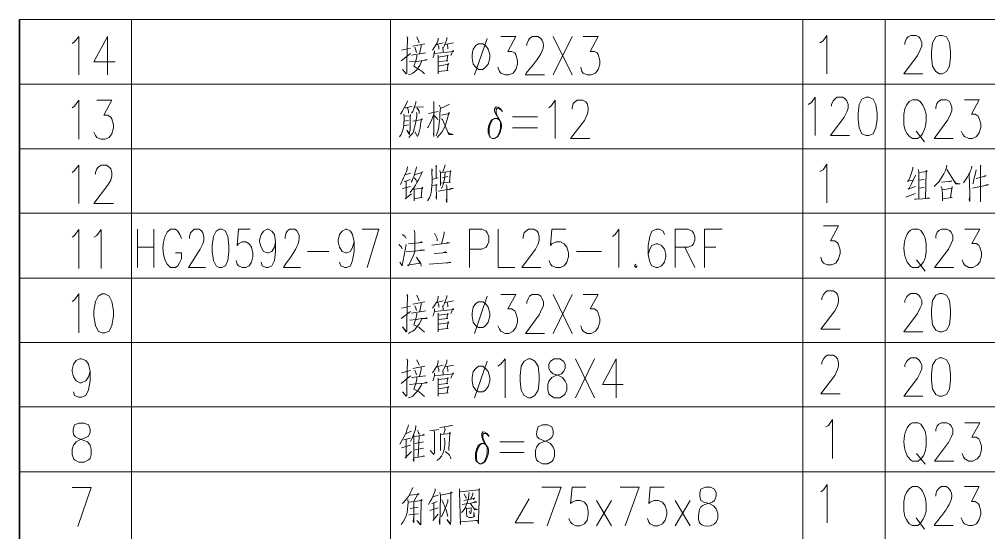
# Model space of a CAD drawing. Header units: millimetres. Extents: x 0 to 1181, y 0 to 1658.
# Drawn here: x 650.9 to 979.1, y 344.6 to 518.2 of the extents above; entities that cross this region are included whole.
import ezdxf

# ---------------------------------------------------------------- set-up
doc = ezdxf.new("R2010")
doc.units = ezdxf.units.MM
doc.layers.add('1', color=7, linetype='Continuous')

msp = doc.modelspace()

# ---------------------------------------------------------------- linework, layer by layer
at = {"layer": '1', "color": 0, "lineweight": 35}
msp.add_lwpolyline([(650.88, 518.18), (650.88, 28.22)], dxfattribs=at)
at = {"layer": '1', "color": 0, "lineweight": 9}
for points in [[(650.88, 518.18), (1153.44, 518.18)], [(688.86, 518.18), (688.86, 181.58)], [(776.52, 518.18), (776.52, 178.88)], [(916.2, 518.18), (916.2, 178.88)], [(944.1, 518.18), (944.1, 178.88)], [(668.7, 510.08), (669.6, 510.62), (671.04, 512.42), (671.04, 499.46)], [(680.76, 512.42), (676.08, 503.78), (683.28, 503.78)], [(680.76, 512.42), (680.76, 499.46)], [(782.1, 512.42), (782.46, 511.7), (782.28, 512.06), (782.1, 503.78), (782.1, 500), (781.92, 499.82), (780.66, 501.26), (781.92, 499.82)], [(785.52, 512.24), (786.06, 510.98), (786.24, 510.26)], [(795.6, 512.06), (795.6, 511.52), (795.24, 510.26), (794.7, 509.18), (794.34, 508.46)], [(813.96, 512.42), (819, 512.42), (816.3, 507.38), (817.56, 507.38), (818.64, 506.84), (819, 506.3), (819.54, 504.32), (819.54, 503.06), (819, 501.26), (818.1, 500), (816.66, 499.46), (815.4, 499.46), (813.96, 500), (813.42, 500.54), (812.88, 501.98)], [(831.6, 499.46), (838.08, 512.42)], [(831.6, 512.42), (838.08, 499.46)], [(841.86, 512.42), (846.9, 512.42), (844.2, 507.38), (845.64, 507.38), (846.54, 506.84), (846.9, 506.3), (847.44, 504.32), (847.44, 503.06), (846.9, 501.26), (846, 500), (844.56, 499.46), (843.12, 499.46), (841.86, 500), (841.32, 500.54), (840.96, 501.98)], [(921.96, 510.26), (923.04, 510.98), (924.3, 512.78), (924.3, 499.82)], [(950.76, 509.72), (950.76, 510.26), (951.3, 511.7), (951.84, 512.24), (952.74, 512.78), (954.54, 512.78), (955.44, 512.24), (955.98, 511.7), (956.52, 510.26), (956.52, 509.18), (955.98, 507.92), (955.08, 505.94), (950.4, 499.82), (956.88, 499.82)], [(962.46, 512.78), (961.2, 512.24), (960.12, 510.26), (959.76, 507.2), (959.76, 505.4), (960.12, 502.34), (961.2, 500.54), (962.46, 499.82), (963.36, 499.82), (964.8, 500.54), (965.88, 502.34), (966.24, 505.4), (966.24, 507.2), (965.88, 510.26), (964.8, 512.24), (963.36, 512.78), (962.46, 512.78)], [(784.08, 509.18), (788.22, 509.9)], [(784.8, 508.82), (785.16, 507.74), (785.34, 507.02)], [(786.96, 509.54), (786.96, 509), (786.42, 506.66)], [(792.18, 509.72), (794.34, 510.26)], [(792.54, 509.72), (792.9, 508.82), (792.9, 508.1)], [(795.06, 509.72), (797.94, 510.26)], [(795.78, 509.72), (795.96, 508.82), (795.96, 508.28)], [(806.4, 509.9), (805.5, 509.36), (804.6, 508.1), (804.24, 506.3), (804.24, 505.04), (804.6, 503.06), (805.5, 501.98), (806.4, 501.26), (807.84, 501.26), (808.74, 501.98), (809.64, 503.06), (810.18, 505.04), (810.18, 506.3), (809.64, 508.1), (808.74, 509.36), (807.84, 509.9), (806.4, 509.9)], [(809.28, 511.7), (804.96, 499.46)], [(780.12, 504.14), (783.36, 506.66)], [(780.3, 507.74), (783.36, 508.46)], [(783.72, 506.12), (788.58, 506.84)], [(785.52, 506.12), (785.52, 505.58), (785.16, 504.14), (784.44, 502.34), (785.34, 501.8), (786.24, 501.26), (787.32, 500.54), (788.04, 499.82)], [(791.46, 507.56), (791.46, 506.84), (791.28, 506.48), (791.28, 505.94), (791.1, 505.58), (790.92, 505.22)], [(791.46, 506.66), (797.94, 507.38), (797.76, 507.74), (797.04, 505.94)], [(792.72, 506.12), (792.72, 505.58), (792.72, 503.24), (792.72, 499.82), (792.72, 501.26)], [(792.72, 505.4), (796.14, 505.94), (795.96, 506.12), (795.6, 504.14), (795.96, 504.14), (792.72, 503.96)], [(794.16, 508.64), (794.34, 507.92), (794.34, 507.2)], [(783, 503.78), (785.34, 503.96), (786.96, 504.14), (788.94, 504.5), (788.76, 504.5), (788.22, 504.5)], [(792.72, 502.34), (796.32, 503.06), (796.14, 503.24), (795.78, 500.9), (796.14, 500.9), (792.72, 500.54)], [(650.88, 496.22), (1153.44, 496.22)], [(668.7, 488.3), (669.6, 488.84), (671.04, 490.82), (671.04, 477.68)], [(677.16, 490.82), (682.2, 490.82), (679.5, 485.78), (680.76, 485.78), (681.84, 485.06), (682.2, 484.52), (682.74, 482.54), (682.74, 481.46), (682.2, 479.48), (681.3, 478.22), (679.86, 477.68), (678.6, 477.68), (677.16, 478.22), (676.62, 478.94), (676.08, 480.02)], [(782.28, 490.64), (782.1, 489.92), (781.2, 488.3), (780.48, 487.04), (779.94, 486.14)], [(785.16, 490.46), (785.16, 489.92), (784.44, 487.94), (784.08, 487.04), (783.72, 486.5)], [(791.1, 490.46), (791.28, 490.1), (791.28, 490.1), (791.28, 478.58), (791.1, 479.48), (791.28, 480.38)], [(793.08, 489.2), (793.44, 488.3), (793.26, 486.32), (793.26, 484.7), (793.08, 483.26), (792.9, 481.82), (792.72, 480.74), (792.36, 479.66), (792, 478.76)], [(796.5, 489.56), (794.52, 488.48), (793.44, 488.12)], [(830.16, 488.3), (831.06, 489.02), (832.32, 490.82), (832.32, 477.86)], [(838.08, 487.76), (838.08, 488.3), (838.44, 489.74), (838.98, 490.28), (839.88, 490.82), (841.68, 490.82), (842.76, 490.28), (843.12, 489.74), (843.48, 488.3), (843.48, 487.22), (843.12, 485.96), (842.22, 483.98), (837.54, 477.86), (844.02, 477.86)], [(918, 489.38), (919.08, 490.1), (920.34, 491.9), (920.34, 478.94)], [(925.92, 488.84), (925.92, 489.38), (926.46, 490.64), (927, 491.18), (927.72, 491.9), (929.7, 491.9), (930.6, 491.18), (931.14, 490.64), (931.5, 489.38), (931.5, 488.12), (931.14, 486.86), (930.24, 485.06), (925.56, 478.94), (932.04, 478.94)], [(937.62, 491.9), (936.18, 491.18), (935.28, 489.38), (934.92, 486.32), (934.92, 484.34), (935.28, 481.46), (936.18, 479.48), (937.62, 478.94), (938.52, 478.94), (939.96, 479.48), (940.86, 481.46), (941.4, 484.34), (941.4, 486.32), (940.86, 489.38), (939.96, 491.18), (938.52, 491.9), (937.62, 491.9)], [(961.2, 487.94), (961.2, 488.48), (961.56, 489.74), (962.1, 490.46), (963, 491), (964.8, 491), (965.88, 490.46), (966.24, 489.74), (966.6, 488.48), (966.6, 487.22), (966.24, 486.14), (965.34, 484.16), (960.66, 477.86), (967.14, 477.86)], [(970.92, 491), (975.96, 491), (973.26, 486.14), (974.52, 486.14), (975.6, 485.42), (975.96, 484.7), (976.5, 482.9), (976.5, 481.64), (975.96, 479.84), (975.06, 478.58), (973.62, 477.86), (972.36, 477.86), (970.92, 478.58), (970.38, 479.3), (969.84, 480.38)], [(781.02, 486.14), (781.2, 485.24), (781.02, 482.54), (780.84, 481.1), (780.48, 480.2), (780.12, 479.3), (779.58, 478.4)], [(781.2, 485.42), (783.36, 485.6), (783.36, 485.96), (783.18, 485.06), (783.18, 480.74), (783, 480.02), (783, 479.48), (783, 479.3), (782.1, 480.74), (783, 479.48), (782.1, 480.74)], [(781.56, 488.3), (781.92, 488.3), (783.9, 488.84)], [(782.28, 488.3), (782.64, 487.22), (782.64, 486.5), (782.64, 487.22)], [(785.34, 486.68), (785.52, 486.14), (785.52, 485.6), (785.16, 483.44), (784.8, 482.18), (784.44, 480.74), (784.08, 479.66), (783.36, 478.94), (782.82, 478.22)], [(784.8, 488.48), (787.68, 488.66)], [(785.52, 488.3), (786.24, 487.22), (786.24, 486.32)], [(791.28, 486.14), (790.56, 484.34), (789.84, 482.9), (789.48, 482), (789.12, 481.46)], [(789.48, 486.32), (792.72, 487.04)], [(791.28, 485.78), (792.36, 484.7), (792.54, 484.16)], [(811.08, 477.86), (810.36, 478.22), (810, 478.94), (809.64, 479.84), (809.64, 481.28), (810, 482.72), (810.72, 484.16), (811.8, 484.7), (812.52, 484.7), (813.42, 484.16), (812.34, 485.96), (811.8, 487.04), (811.8, 487.94), (812.34, 488.66), (813.06, 488.48), (813.78, 487.94), (814.5, 487.04), (813.42, 487.94), (812.7, 488.12), (812.34, 487.58), (812.34, 486.68), (812.52, 485.78), (813.42, 483.98), (813.78, 483.26), (813.78, 481.28), (813.42, 480.02), (812.7, 478.4), (811.8, 477.86), (811.08, 477.86)], [(782.64, 482.54), (781.02, 482.18)], [(782.64, 483.98), (781.2, 483.8)], [(793.8, 484.52), (794.16, 484.34), (796.32, 479.3), (797.76, 479.3), (796.32, 479.66), (795.96, 480.02)], [(817.92, 485.24), (826.38, 485.24)], [(817.92, 481.46), (826.38, 481.46)], [(954.54, 480.38), (957.42, 476.78)], [(650.88, 474.44), (1153.44, 474.44)], [(668.7, 466.34), (669.6, 467.06), (671.04, 468.86), (671.04, 455.9)], [(676.62, 465.8), (676.62, 466.34), (677.16, 467.6), (677.52, 468.14), (678.6, 468.86), (680.4, 468.86), (681.3, 468.14), (681.84, 467.6), (682.2, 466.34), (682.2, 465.26), (681.84, 463.82), (680.76, 462.02), (676.08, 455.9), (682.74, 455.9)], [(781.56, 465.62), (781.56, 465.62), (783.36, 466.16)], [(792, 468.86), (792.18, 468.32), (792, 468.5), (792, 464.36)], [(793.26, 467.06), (793.44, 466.16), (793.44, 462.02), (793.44, 462.74), (796.86, 463.1), (796.5, 463.1), (796.86, 467.06), (797.04, 466.7), (796.86, 466.7), (793.44, 466.34)], [(795.06, 469.04), (794.88, 468.14), (794.16, 466.34)], [(921.96, 466.7), (923.04, 467.24), (924.3, 469.22), (924.3, 456.08)], [(953.46, 468.14), (953.46, 467.6), (952.56, 464.9), (951.84, 463.46), (951.48, 463.46), (953.64, 463.82)], [(955.26, 467.42), (955.44, 466.52), (955.44, 457.34)], [(955.44, 466.34), (958.32, 466.7), (957.96, 467.06), (957.96, 466.52), (957.78, 457.7)], [(964.98, 468.86), (964.62, 467.24), (963.9, 465.98), (962.28, 463.28), (961.38, 462.38), (960.66, 461.66)], [(964.98, 467.42), (968.04, 462.56), (969.48, 462.56), (968.04, 462.74), (967.32, 463.64)], [(974.88, 467.24), (974.52, 465.62), (974.16, 464.18), (973.98, 463.1), (973.8, 462.56)], [(976.32, 468.86), (976.5, 468.5), (976.32, 468.86), (976.32, 456.44), (976.32, 458.96)], [(783.18, 464), (781.2, 463.28)], [(781.92, 463.46), (781.92, 457.7), (781.56, 457.52), (783.72, 459.14)], [(784.62, 464.54), (785.16, 464), (785.34, 463.46), (785.16, 464)], [(792.72, 464.54), (790.56, 464)], [(795.96, 465.08), (794.16, 464.54)], [(954.36, 465.44), (952.92, 462.38), (952.2, 460.94), (951.84, 460.76), (954.36, 461.66)], [(957.24, 464), (955.44, 463.82)], [(963.18, 463.1), (966.6, 463.46), (966.24, 463.46), (965.7, 463.28)], [(972.54, 465.62), (972.72, 459.5), (972.72, 456.62), (972.54, 457.16), (972.72, 458.24)], [(974.88, 464.36), (978.3, 465.26), (977.94, 465.26), (977.4, 464.9)], [(780.66, 460.94), (783.36, 461.66)], [(784.44, 460.94), (784.62, 460.4), (784.62, 456.8), (784.62, 457.52), (785.7, 457.7), (787.32, 457.88), (786.96, 457.88), (787.32, 461.48), (787.5, 461.12), (784.62, 460.76)], [(790.56, 462.02), (792.36, 462.2), (792, 462.38), (792.18, 457.34), (792, 458.06), (792.18, 459.14)], [(792.72, 460.04), (797.76, 460.94), (797.04, 460.94), (796.32, 460.58)], [(795.42, 462.2), (795.6, 461.66), (795.6, 456.26), (795.42, 456.98), (795.6, 457.7)], [(955.44, 461.12), (957.24, 461.3)], [(963, 461.66), (963.36, 460.76), (963.54, 458.96), (963.54, 456.8), (963.54, 457.52), (966.78, 457.88), (966.24, 457.88), (966.78, 461.66), (966.78, 461.12), (963.36, 460.58)], [(973.62, 461.12), (979.02, 462.2), (978.66, 462.38), (977.94, 462.02)], [(951.12, 458.06), (954.36, 459.32)], [(954, 457.34), (954.54, 457.34), (956.7, 457.52), (959.22, 457.7), (958.86, 457.7), (958.68, 457.7), (958.32, 457.7)], [(650.88, 452.66), (1153.44, 452.66)], [(668.7, 444.56), (669.6, 445.1), (671.04, 447.08), (671.04, 433.94)], [(676.08, 444.56), (677.16, 445.1), (678.6, 447.08), (678.6, 433.94)], [(690.84, 434.3), (690.84, 447.26)], [(696.42, 447.26), (696.42, 434.3)], [(708.48, 444.02), (708.48, 444.74), (708.84, 446), (709.38, 446.54), (710.1, 447.26), (711.72, 447.26), (712.62, 446.54), (712.98, 446), (713.34, 444.74), (713.34, 443.48), (712.98, 442.22), (712.08, 440.42), (708.12, 434.3), (713.88, 434.3)], [(718.56, 447.26), (717.48, 446.54), (716.58, 444.74), (716.22, 441.68), (716.22, 439.7), (716.58, 436.64), (717.48, 434.84), (718.56, 434.3), (719.46, 434.3), (720.72, 434.84), (721.44, 436.64), (721.8, 439.7), (721.8, 441.68), (721.44, 444.74), (720.72, 446.54), (719.46, 447.26), (718.56, 447.26)], [(729, 447.26), (725.04, 447.26), (724.68, 441.68), (725.04, 442.22), (726.3, 442.94), (727.56, 442.94), (728.64, 442.22), (729.54, 441.14), (729.9, 439.16), (729.9, 437.9), (729.54, 436.1), (728.64, 434.84), (727.56, 434.3), (726.3, 434.3), (725.04, 434.84), (724.68, 435.38), (724.32, 436.64)], [(737.64, 442.94), (737.28, 441.14), (736.38, 439.7), (735.12, 439.16), (734.76, 439.16), (733.5, 439.7), (732.78, 441.14), (732.24, 442.94), (732.24, 443.48), (732.78, 445.46), (733.5, 446.54), (734.76, 447.26), (735.12, 447.26), (736.38, 446.54), (737.28, 445.46), (737.64, 442.94), (737.64, 439.7), (737.28, 436.64), (736.38, 434.84), (735.12, 434.3), (734.4, 434.3), (733.14, 434.84), (732.78, 436.1)], [(764.28, 442.94), (763.74, 441.14), (763.02, 439.7), (761.76, 439.16), (761.4, 439.16), (760.14, 439.7), (759.24, 441.14), (758.88, 442.94), (758.88, 443.48), (759.24, 445.46), (760.14, 446.54), (761.4, 447.26), (761.76, 447.26), (763.02, 446.54), (763.74, 445.46), (764.28, 442.94), (764.28, 439.7), (763.74, 436.64), (763.02, 434.84), (761.76, 434.3), (761.04, 434.3), (759.78, 434.84), (759.24, 436.1)], [(766.98, 447.26), (772.56, 447.26), (768.6, 434.3)], [(784.62, 446.9), (784.8, 446), (784.8, 439.7), (784.44, 438.62), (782.64, 434.84), (782.28, 435.02), (786.6, 435.74), (785.34, 437.72), (786.78, 435.56), (786.96, 434.66)], [(803.34, 434.3), (803.34, 447.26), (807.48, 447.26), (808.92, 446.54), (809.28, 446), (809.82, 444.74), (809.82, 442.94), (809.28, 441.68), (808.92, 441.14), (807.48, 440.42), (803.34, 440.42)], [(813.06, 447.26), (813.06, 434.3), (818.64, 434.3)], [(821.52, 444.02), (821.52, 444.74), (821.88, 446), (822.42, 446.54), (823.32, 447.26), (825.12, 447.26), (826.2, 446.54), (826.56, 446), (826.92, 444.74), (826.92, 443.48), (826.56, 442.22), (825.66, 440.42), (820.98, 434.3), (827.46, 434.3)], [(835.92, 447.26), (831.24, 447.26), (830.7, 441.68), (831.24, 442.22), (832.68, 442.94), (834.12, 442.94), (835.38, 442.22), (836.28, 441.14), (836.82, 439.16), (836.82, 437.9), (836.28, 436.1), (835.38, 434.84), (834.12, 434.3), (832.68, 434.3), (831.24, 434.84), (830.7, 435.38), (830.34, 436.64)], [(851.76, 444.74), (852.66, 445.46), (853.92, 447.26), (853.92, 434.3)], [(869.4, 445.46), (868.86, 446.54), (867.6, 447.26), (866.52, 447.26), (865.08, 446.54), (864.36, 444.74), (863.82, 441.68), (863.82, 438.62), (864.36, 436.1), (865.08, 434.84), (866.52, 434.3), (867.06, 434.3), (868.32, 434.84), (869.4, 436.1), (869.76, 437.9), (869.76, 438.62), (869.4, 440.42), (868.32, 441.68), (867.06, 442.22), (866.52, 442.22), (865.08, 441.68), (864.36, 440.42), (863.82, 438.62)], [(873, 434.3), (873, 447.26), (877.32, 447.26), (878.76, 446.54), (879.12, 446), (879.66, 444.74), (879.66, 443.48), (879.12, 442.22), (878.76, 441.68), (877.32, 441.14), (873, 441.14)], [(882.9, 434.3), (882.9, 447.26), (888.84, 447.26)], [(923.22, 448.34), (928.26, 448.34), (925.56, 443.3), (927, 443.3), (927.9, 442.58), (928.26, 442.04), (928.8, 440.06), (928.8, 438.98), (928.26, 437.18), (927.36, 435.74), (925.92, 435.2), (924.48, 435.2), (923.22, 435.74), (922.68, 436.46), (922.32, 437.72)], [(961.2, 444.2), (961.2, 444.92), (961.74, 446.18), (962.28, 446.72), (963.18, 447.26), (964.98, 447.26), (965.88, 446.72), (966.42, 446.18), (966.96, 444.92), (966.96, 443.66), (966.42, 442.4), (965.52, 440.42), (960.84, 434.3), (967.32, 434.3)], [(971.1, 447.26), (976.14, 447.26), (973.44, 442.4), (974.88, 442.4), (975.78, 441.86), (976.14, 441.14), (976.68, 439.34), (976.68, 438.08), (976.14, 436.1), (975.24, 435.02), (973.8, 434.3), (972.36, 434.3), (971.1, 435.02), (970.56, 435.56), (970.2, 436.82)], [(780.66, 445.46), (781.56, 444.74), (781.92, 444.02)], [(791.46, 445.82), (792, 444.74), (792.36, 444.02), (792.36, 443.3)], [(794.7, 446.36), (794.7, 445.64), (793.8, 442.22)], [(690.84, 441.14), (696.42, 441.14)], [(779.4, 442.04), (780.3, 441.14), (780.48, 440.6)], [(779.76, 436.1), (780.48, 434.84), (781.92, 442.04)], [(781.92, 439.52), (788.04, 440.06), (787.68, 440.06), (786.6, 440.06)], [(782.64, 442.22), (787.32, 442.76), (786.96, 442.94), (786.24, 442.58)], [(790.56, 441.86), (796.5, 442.58), (795.96, 442.76), (795.42, 442.4)], [(876.24, 441.14), (879.66, 434.3)], [(882.9, 441.14), (886.68, 441.14)], [(748.44, 439.7), (755.64, 439.7)], [(791.46, 438.98), (791.64, 438.98), (795.6, 439.34), (795.24, 439.52), (794.52, 439.34)], [(839.52, 439.7), (847.98, 439.7)], [(954.72, 436.82), (957.6, 433.04)], [(789.66, 435.38), (797.04, 435.92), (796.68, 436.1), (795.78, 435.74)], [(859.68, 435.38), (859.14, 434.84), (859.68, 434.3), (860.04, 434.84)], [(650.88, 430.7), (1153.44, 430.7)], [(668.7, 422.78), (669.6, 423.32), (671.04, 425.3), (671.04, 412.16)], [(678.96, 425.3), (677.52, 424.58), (676.62, 422.78), (676.08, 419.54), (676.08, 417.74), (676.62, 414.68), (677.52, 412.7), (678.96, 412.16), (679.86, 412.16), (681.3, 412.7), (682.2, 414.68), (682.74, 417.74), (682.74, 419.54), (682.2, 422.78), (681.3, 424.58), (679.86, 425.3), (678.96, 425.3)], [(782.1, 425.12), (782.46, 424.58), (782.28, 424.76), (782.1, 416.3), (782.1, 412.7), (781.92, 412.52), (780.66, 414.14), (781.92, 412.7)], [(785.52, 424.94), (786.06, 423.5), (786.24, 422.96)], [(792.72, 424.58), (792.72, 424.04), (792.36, 422.78), (791.64, 421.88), (791.64, 421.7), (791.1, 420.98), (790.74, 420.44)], [(795.6, 424.76), (795.6, 424.22), (795.24, 423.14), (794.7, 421.88), (794.34, 421.16)], [(809.28, 424.58), (804.96, 411.98)], [(813.96, 425.12), (819, 425.12), (816.3, 420.26), (817.56, 420.26), (818.64, 419.54), (819, 418.82), (819.54, 417.02), (819.54, 415.76), (819, 413.96), (818.1, 412.7), (816.66, 411.98), (815.4, 411.98), (813.96, 412.7), (813.42, 413.42), (812.88, 414.5)], [(822.78, 422.06), (822.78, 422.6), (823.32, 423.86), (823.68, 424.58), (824.58, 425.12), (826.56, 425.12), (827.46, 424.58), (827.82, 423.86), (828.36, 422.6), (828.36, 421.34), (827.82, 420.26), (826.92, 418.28), (822.24, 411.98), (828.72, 411.98)], [(831.6, 411.98), (838.08, 425.12)], [(831.6, 425.12), (838.08, 411.98)], [(841.86, 425.12), (846.9, 425.12), (844.2, 420.26), (845.64, 420.26), (846.54, 419.54), (846.9, 418.82), (847.44, 417.02), (847.44, 415.76), (846.9, 413.96), (846, 412.7), (844.56, 411.98), (843.12, 411.98), (841.86, 412.7), (841.32, 413.42), (840.96, 414.5)], [(922.68, 423.32), (922.68, 423.86), (923.22, 425.12), (923.76, 425.84), (924.48, 426.38), (926.46, 426.38), (927.36, 425.84), (927.9, 425.12), (928.26, 423.86), (928.26, 422.78), (927.9, 421.34), (927, 419.54), (922.32, 413.42), (928.8, 413.42)], [(950.76, 422.42), (950.76, 423.14), (951.3, 424.22), (951.84, 424.94), (952.74, 425.48), (954.54, 425.48), (955.44, 424.94), (955.98, 424.22), (956.52, 423.14), (956.52, 421.7), (955.98, 420.62), (955.08, 418.64), (950.4, 412.52), (956.88, 412.52)], [(962.46, 425.48), (961.2, 424.94), (960.12, 423.14), (959.76, 419.9), (959.76, 418.1), (960.12, 414.86), (961.2, 413.06), (962.46, 412.52), (963.36, 412.52), (964.8, 413.06), (965.88, 414.86), (966.24, 418.1), (966.24, 419.9), (965.88, 423.14), (964.8, 424.94), (963.36, 425.48), (962.46, 425.48)], [(780.3, 420.44), (783.36, 421.16)], [(784.08, 421.88), (788.22, 422.6)], [(784.8, 421.34), (785.16, 420.44), (785.34, 419.72)], [(786.96, 422.24), (786.96, 421.7), (786.42, 419.18)], [(791.46, 420.26), (791.46, 419.54), (791.28, 418.64), (791.1, 418.28), (790.92, 417.74)], [(791.46, 419.36), (797.94, 420.08), (797.76, 420.44), (797.04, 418.64)], [(792.18, 422.42), (794.34, 422.96)], [(792.54, 422.42), (792.9, 421.52), (792.9, 420.8)], [(794.16, 421.34), (794.34, 420.62), (794.34, 419.9)], [(795.06, 422.42), (797.94, 422.96)], [(795.78, 422.42), (795.96, 421.52), (795.96, 420.98)], [(806.4, 422.6), (805.5, 422.06), (804.6, 420.8), (804.24, 418.82), (804.24, 417.74), (804.6, 415.76), (805.5, 414.5), (806.4, 413.96), (807.84, 413.96), (808.74, 414.5), (809.64, 415.76), (810.18, 417.74), (810.18, 418.82), (809.64, 420.8), (808.74, 422.06), (807.84, 422.6), (806.4, 422.6)], [(780.12, 417.02), (783.36, 419.36)], [(783, 416.48), (785.34, 416.66), (786.96, 417.02), (788.94, 417.02), (788.76, 417.2), (788.22, 417.02)], [(783.72, 418.82), (788.58, 419.54)], [(785.52, 418.82), (785.52, 418.46), (785.16, 416.84), (784.44, 414.86), (786.24, 413.96), (787.32, 413.06), (788.04, 412.34)], [(792.72, 418.82), (792.72, 418.28), (792.72, 415.94), (792.72, 412.52), (792.72, 413.96)], [(792.72, 418.1), (796.14, 418.46), (795.96, 418.82), (795.6, 417.02), (795.96, 417.02), (792.72, 416.66)], [(787.14, 416.84), (786.96, 416.3), (786.24, 415.04), (785.52, 414.14), (784.8, 413.24), (784.08, 412.7), (783.36, 412.34), (782.64, 411.98)], [(792.72, 415.04), (796.32, 415.58), (796.14, 415.94), (795.78, 413.6), (796.14, 413.6), (792.72, 413.24)], [(650.88, 408.92), (1153.44, 408.92)], [(922.68, 401.54), (922.68, 402.08), (923.22, 403.34), (923.76, 404.06), (924.48, 404.6), (926.46, 404.6), (927.36, 404.06), (927.9, 403.34), (928.26, 402.08), (928.26, 400.82), (927.9, 399.74), (927, 397.76), (922.32, 391.46), (928.8, 391.46)], [(674.82, 399.02), (674.28, 397.22), (673.38, 395.96), (671.94, 395.24), (671.4, 395.24), (670.14, 395.96), (669.24, 397.22), (668.7, 399.02), (668.7, 399.74), (669.24, 401.54), (670.14, 402.8), (671.4, 403.34), (671.94, 403.34), (673.38, 402.8), (674.28, 401.54), (674.82, 399.02), (674.82, 395.96), (674.28, 392.9), (673.38, 390.92), (671.94, 390.38), (671.04, 390.38), (669.6, 390.92), (669.24, 392.18)], [(782.1, 403.34), (782.46, 402.62), (782.28, 402.98), (782.1, 394.52), (782.1, 390.92), (781.92, 390.74), (780.66, 392.18), (781.92, 390.74)], [(784.08, 400.1), (788.22, 400.82)], [(785.52, 402.98), (786.06, 401.72), (786.24, 401.18)], [(786.96, 400.46), (786.96, 399.74), (786.42, 397.4)], [(792.72, 402.8), (792.72, 402.26), (792.36, 401), (791.64, 400.1), (791.64, 399.92), (791.1, 399.02), (790.74, 398.66)], [(792.18, 400.64), (794.34, 401.18)], [(792.54, 400.64), (792.9, 399.74), (792.9, 399.02)], [(795.6, 402.98), (795.6, 402.26), (794.7, 400.1), (794.34, 399.38)], [(795.06, 400.64), (797.94, 401.18)], [(795.78, 400.64), (795.96, 399.74), (795.96, 399.02)], [(806.4, 400.82), (805.5, 400.1), (804.6, 399.02), (804.24, 397.04), (804.24, 395.78), (804.6, 393.98), (805.5, 392.72), (806.4, 392.18), (807.84, 392.18), (808.74, 392.72), (809.64, 393.98), (810.18, 395.78), (810.18, 397.04), (809.64, 399.02), (808.74, 400.1), (807.84, 400.82), (806.4, 400.82)], [(809.28, 402.62), (804.96, 390.2)], [(812.88, 400.82), (813.96, 401.54), (815.4, 403.34), (815.4, 390.2)], [(823.32, 403.34), (821.88, 402.62), (820.8, 400.82), (820.44, 397.76), (820.44, 395.78), (820.8, 392.72), (821.88, 390.92), (823.32, 390.2), (824.04, 390.2), (825.48, 390.92), (826.56, 392.72), (826.92, 395.78), (826.92, 397.76), (826.56, 400.82), (825.48, 402.62), (824.04, 403.34), (823.32, 403.34)], [(831.96, 403.34), (830.7, 402.62), (830.16, 401.54), (830.16, 400.1), (830.7, 399.02), (831.6, 398.3), (833.4, 397.76), (834.84, 397.04), (835.74, 395.78), (836.28, 394.7), (836.28, 392.72), (835.74, 391.46), (835.2, 390.92), (833.94, 390.2), (831.96, 390.2), (830.7, 390.92), (830.16, 391.46), (829.8, 392.72), (829.8, 394.7), (830.16, 395.78), (831.24, 397.04), (832.5, 397.76), (834.48, 398.3), (835.2, 399.02), (835.74, 400.1), (835.74, 401.54), (835.2, 402.62), (833.94, 403.34), (831.96, 403.34)], [(839.16, 390.2), (845.64, 403.34)], [(839.16, 403.34), (845.64, 390.2)], [(853.02, 403.34), (848.34, 394.7), (855.36, 394.7)], [(853.02, 403.34), (853.02, 390.2)], [(950.76, 400.64), (950.76, 401.18), (951.3, 402.44), (951.84, 402.98), (952.74, 403.7), (954.54, 403.7), (955.44, 402.98), (955.98, 402.44), (956.52, 401.18), (956.52, 399.92), (955.98, 398.66), (955.08, 396.86), (950.4, 390.74), (956.88, 390.74)], [(962.46, 403.7), (961.2, 402.98), (960.12, 401.18), (959.76, 398.12), (959.76, 396.14), (960.12, 393.08), (961.2, 391.28), (962.46, 390.74), (963.36, 390.74), (964.8, 391.28), (965.88, 393.08), (966.24, 396.14), (966.24, 398.12), (965.88, 401.18), (964.8, 402.98), (963.36, 403.7), (962.46, 403.7)], [(780.12, 395.06), (783.36, 397.58)], [(780.3, 398.66), (783.36, 399.38)], [(783.72, 397.04), (788.58, 397.58)], [(784.8, 399.56), (785.16, 398.66), (785.34, 397.94)], [(791.46, 398.48), (791.46, 397.76), (791.28, 396.86), (791.1, 396.5), (790.92, 395.96)], [(791.46, 397.58), (797.94, 398.3), (797.76, 398.66), (797.04, 396.86)], [(794.16, 399.38), (794.34, 398.66), (794.34, 397.94)], [(787.14, 395.06), (786.96, 394.34), (786.24, 393.26), (785.52, 392.18), (784.8, 391.46), (784.08, 390.74), (783.36, 390.38), (782.64, 390.2)], [(783, 394.7), (785.34, 394.88), (786.96, 395.06), (788.94, 395.24), (788.76, 395.42), (788.22, 395.24)], [(785.52, 397.04), (785.52, 396.5), (785.16, 395.06), (784.44, 393.08), (786.24, 392.18), (787.32, 391.28), (788.04, 390.56)], [(792.72, 396.32), (796.14, 396.68), (795.96, 397.04), (795.6, 395.06), (795.96, 395.06), (792.72, 394.7)], [(792.72, 396.86), (792.72, 396.5), (792.72, 393.98), (792.72, 390.74), (792.72, 392.18)], [(792.72, 393.26), (796.32, 393.8), (796.14, 393.98), (795.78, 391.82), (796.14, 391.82), (792.72, 391.46)], [(650.88, 387.14), (1153.44, 387.14)], [(785.16, 380.84), (785.16, 380.66), (784.98, 379.4), (784.44, 377.96), (783.9, 376.52), (783.36, 375.44)], [(793.26, 380.12), (797.58, 380.84), (797.22, 380.84), (796.68, 380.66)], [(923.94, 380.3), (924.84, 380.84), (926.28, 382.82), (926.28, 369.68)], [(961.2, 378.86), (961.2, 379.4), (961.74, 380.66), (962.28, 381.2), (963.18, 381.74), (964.98, 381.74), (965.88, 381.2), (966.42, 380.66), (966.96, 379.4), (966.96, 378.14), (966.42, 376.88), (965.52, 375.08), (960.84, 368.78), (967.32, 368.78)], [(971.1, 381.74), (976.14, 381.74), (973.44, 376.88), (974.88, 376.88), (975.78, 376.34), (976.14, 375.62), (976.68, 373.82), (976.68, 372.56), (976.14, 370.58), (975.24, 369.5), (973.8, 368.78), (972.36, 368.78), (971.1, 369.5), (970.56, 370.04), (970.2, 371.3)], [(781.92, 378.14), (783.72, 378.86)], [(784.44, 377.6), (784.44, 368.6), (784.26, 369.32), (784.44, 369.86), (788.04, 370.4), (787.86, 370.58), (787.14, 370.22)], [(784.8, 377.06), (788.04, 377.6), (787.86, 377.78), (787.32, 377.42)], [(785.7, 379.22), (786.06, 378.5), (786.06, 378.32), (786.24, 377.96), (786.24, 377.78)], [(789.84, 379.04), (792.9, 379.4)], [(791.28, 379.22), (791.46, 378.5), (791.46, 371.66), (791.28, 370.94), (791.28, 370.94), (790.02, 372.38), (791.28, 370.94)], [(793.44, 377.78), (796.86, 378.14), (796.68, 378.5), (796.68, 377.78), (796.32, 373.1), (796.32, 372.38), (796.32, 373.82)], [(793.44, 378.14), (793.44, 377.42), (793.44, 372.38), (793.44, 373.1), (793.44, 374.18)], [(794.88, 380.12), (795.06, 379.4), (794.52, 377.78)], [(806.76, 367.88), (806.04, 368.42), (805.5, 368.96), (805.32, 369.86), (805.32, 371.3), (805.68, 372.74), (806.22, 374.18), (807.3, 374.72), (808.2, 374.72), (808.92, 374.18), (807.84, 375.98), (807.48, 377.06), (807.48, 378.14), (807.84, 378.68), (808.56, 378.5), (809.28, 378.14), (810, 377.06), (808.92, 378.14), (808.2, 378.14), (807.84, 377.78), (807.84, 376.7), (808.2, 375.8), (808.92, 374), (809.28, 373.28), (809.28, 371.3), (808.92, 369.86), (808.2, 368.42), (807.3, 367.88), (806.76, 367.88)], [(783.36, 376.52), (781.02, 375.98)], [(781.92, 376.16), (781.92, 369.86), (781.56, 369.86), (783.72, 372.02)], [(787.68, 375.26), (784.8, 374.72)], [(785.88, 370.22), (786.24, 377.24)], [(813.6, 375.26), (821.88, 375.26)], [(780.3, 373.28), (783.36, 374.18)], [(784.8, 372.56), (787.68, 373.1)], [(795.24, 372.02), (796.5, 370.76), (796.86, 370.04), (797.04, 369.5)], [(813.6, 371.66), (821.88, 371.66)], [(954.72, 371.3), (957.6, 367.7)], [(650.88, 365.18), (1153.44, 365.18)], [(668.7, 359.78), (675.18, 359.78), (670.68, 346.64)], [(783, 357.26), (783.18, 357.26), (786.24, 357.62), (785.88, 357.8), (784.44, 355.1), (784.44, 347.9), (784.26, 348.44), (784.44, 350.06)], [(791.64, 359.42), (791.64, 358.7), (790.56, 356), (790.02, 355.1), (789.48, 354.02)], [(793.26, 358.16), (793.44, 357.08), (793.26, 347.36), (793.08, 348.26), (793.26, 349.34)], [(793.44, 357.26), (797.4, 357.98), (797.04, 358.34), (797.04, 357.26), (797.04, 348.26), (796.86, 347.72), (796.86, 347.36), (795.6, 348.98), (796.86, 347.54)], [(799.92, 359.42), (799.92, 358.34), (800.28, 347.36), (800.1, 348.26), (805.86, 348.62), (805.68, 348.8), (805.32, 348.62), (806.04, 348.62), (806.4, 347.54), (806.4, 348.08), (806.4, 349.34), (806.58, 355.1), (806.58, 359.42), (806.76, 359.24), (806.4, 359.06), (800.1, 358.34)], [(804.42, 357.98), (804.42, 357.44), (803.7, 355.82)], [(827.82, 359.96), (834.3, 359.96), (829.62, 346.82)], [(842.76, 359.96), (838.08, 359.96), (837.54, 354.38), (838.08, 354.92), (839.34, 355.46), (840.78, 355.46), (842.22, 354.92), (843.12, 353.66), (843.48, 351.86), (843.48, 350.6), (843.12, 348.8), (842.22, 347.54), (840.78, 346.82), (839.34, 346.82), (838.08, 347.54), (837.54, 348.08), (837, 349.34)], [(854.28, 359.96), (860.76, 359.96), (856.08, 346.82)], [(869.22, 359.96), (864.54, 359.96), (864, 354.38), (864.54, 354.92), (865.8, 355.46), (867.24, 355.46), (868.68, 354.92), (869.58, 353.66), (870.12, 351.86), (870.12, 350.6), (869.58, 348.8), (868.68, 347.54), (867.24, 346.82), (865.8, 346.82), (864.54, 347.54), (864, 348.08), (863.64, 349.34)], [(922.32, 358.34), (923.22, 359.06), (924.48, 360.86), (924.48, 347.9)], [(970.92, 360.14), (975.96, 360.14), (973.26, 355.1), (974.52, 355.1), (975.6, 354.38), (975.96, 353.84), (976.5, 351.86), (976.5, 350.78), (975.96, 348.98), (975.06, 347.54), (973.62, 347), (972.36, 347), (970.92, 347.54), (970.38, 348.26), (969.84, 349.52)], [(782.64, 354.92), (787.32, 355.46), (786.96, 355.82), (786.78, 348.62), (786.78, 347.18), (785.52, 348.62), (786.6, 347.36)], [(792.36, 355.1), (790.56, 354.38)], [(790.92, 356.72), (792.72, 357.26)], [(791.28, 354.74), (791.28, 348.98), (790.92, 348.62), (792.72, 350.78)], [(795.96, 355.82), (795.96, 355.1), (795.42, 353.48), (794.52, 351.32), (793.8, 349.88)], [(800.82, 354.02), (805.68, 354.92), (805.32, 355.1), (804.78, 354.74)], [(801.36, 355.46), (805.14, 356.18), (804.96, 356.18), (804.6, 355.82)], [(801.54, 357.62), (802.08, 356.54), (802.26, 356.18)], [(823.5, 356), (818.82, 347.9), (824.94, 347.9)], [(846.36, 346.82), (851.4, 355.46)], [(851.4, 346.82), (846.36, 355.46)], [(873, 346.82), (878.04, 355.46)], [(878.04, 346.82), (873, 355.46)], [(785.88, 353.12), (783.18, 352.76)], [(792.72, 352.94), (789.84, 352.04)], [(803.16, 351.86), (803.7, 350.96), (803.88, 351.5), (803.88, 352.94), (802.26, 352.58), (802.08, 352.94), (802.26, 352.58), (802.26, 350.96), (802.44, 350.42), (802.44, 350.06), (802.8, 349.88), (803.16, 349.7), (804.24, 349.7), (804.96, 350.06), (804.78, 351.32), (804.78, 350.06)], [(803.7, 354.38), (805.14, 352.22), (806.04, 352.4), (805.32, 352.58), (804.78, 352.76)], [(782.82, 350.6), (786.06, 350.96)], [(954.54, 349.52), (957.42, 345.74)]]:
    msp.add_lwpolyline(points, dxfattribs=at)
for points, knots in [([(822.78, 509.36), (822.78, 509.36), (822.78, 509.9), (822.78, 509.9), (822.78, 509.9), (823.32, 511.16), (823.32, 511.16), (823.32, 511.16), (823.68, 511.7), (823.68, 511.7), (823.68, 511.7), (824.58, 512.42), (824.58, 512.42), (824.58, 512.42), (826.56, 512.42), (826.56, 512.42), (831.96, 509.18), (823.5, 501.8), (822.24, 499.46), (822.24, 499.46), (828.72, 499.46), (828.72, 499.46)], [0, 0, 0, 0, 1, 1, 1, 2, 2, 2, 3, 3, 3, 4, 4, 4, 5, 5, 5, 6, 6, 6, 7, 7, 7, 7]), ([(953.28, 491), (953.28, 491), (952.2, 490.46), (952.2, 490.46), (952.2, 490.46), (951.3, 489.2), (951.3, 489.2), (951.3, 489.2), (950.76, 487.94), (950.76, 487.94), (950.76, 487.94), (950.4, 486.14), (950.4, 486.14), (950.22, 483.08), (950.22, 479.66), (953.28, 477.86), (953.28, 477.86), (955.08, 477.86), (955.08, 477.86), (957.78, 479.48), (958.14, 483.44), (957.96, 486.14), (957.96, 486.14), (957.42, 487.94), (957.42, 487.94), (957.42, 487.94), (956.88, 489.2), (956.88, 489.2), (956.88, 489.2), (955.98, 490.46), (955.98, 490.46), (955.98, 490.46), (955.08, 491), (955.08, 491), (955.08, 491), (953.28, 491), (953.28, 491)], [0, 0, 0, 0, 1, 1, 1, 2, 2, 2, 3, 3, 3, 4, 4, 4, 5, 5, 5, 6, 6, 6, 7, 7, 7, 8, 8, 8, 9, 9, 9, 10, 10, 10, 11, 11, 11, 12, 12, 12, 12]), ([(793.8, 485.78), (793.8, 485.78), (796.5, 486.32), (796.5, 486.32), (796.5, 486.32), (796.32, 486.68), (796.32, 486.68), (795.78, 483.62), (794.7, 480.38), (792.36, 478.22)], [0, 0, 0, 0, 1, 1, 1, 2, 2, 2, 3, 3, 3, 3]), ([(784.08, 483.8), (784.08, 483.8), (787.32, 484.34), (787.32, 484.34), (787.32, 484.34), (787.14, 484.7), (787.14, 484.7), (786.78, 483.62), (786.42, 479.3), (785.7, 478.58), (785.7, 478.58), (784.8, 480.2), (784.8, 480.2), (784.8, 480.2), (785.7, 478.58), (785.7, 478.58)], [0, 0, 0, 0, 1, 1, 1, 2, 2, 2, 3, 3, 3, 4, 4, 4, 5, 5, 5, 5]), ([(810.36, 478.4), (810.36, 478.4), (810, 479.3), (810, 479.3), (810, 479.3), (810, 481.28), (810, 481.28), (810, 481.28), (810.36, 482.72), (810.36, 482.72), (810.36, 482.72), (811.08, 484.16), (811.08, 484.16), (811.08, 484.16), (811.8, 484.7), (811.8, 484.7), (811.8, 484.7), (812.7, 484.7), (812.7, 484.7), (812.7, 484.7), (812.7, 484.7), (812.7, 484.7), (815.22, 483.44), (813.96, 480.2), (812.88, 478.4), (812.88, 478.4), (811.8, 477.86), (811.8, 477.86)], [0, 0, 0, 0, 1, 1, 1, 2, 2, 2, 3, 3, 3, 4, 4, 4, 5, 5, 5, 6, 6, 6, 7, 7, 7, 8, 8, 8, 9, 9, 9, 9]), ([(784.62, 465.62), (784.62, 465.62), (787.14, 466.34), (787.14, 466.34), (787.14, 466.34), (787.32, 466.7), (787.32, 466.7), (786.24, 464.18), (784.98, 461.66), (783.18, 459.68)], [0, 0, 0, 0, 1, 1, 1, 2, 2, 2, 3, 3, 3, 3]), ([(790.56, 467.6), (790.56, 467.6), (790.74, 467.06), (790.74, 467.06), (790.74, 467.06), (790.56, 467.24), (790.56, 467.24), (790.56, 464.36), (791.1, 459.32), (789.12, 456.8)], [0, 0, 0, 0, 1, 1, 1, 2, 2, 2, 3, 3, 3, 3]), ([(705.78, 444.02), (705.78, 444.02), (705.24, 445.46), (705.24, 445.46), (705.24, 445.46), (704.52, 446.54), (704.52, 446.54), (704.52, 446.54), (703.8, 447.26), (703.8, 447.26), (703.8, 447.26), (702, 447.26), (702, 447.26), (698.76, 445.28), (698.58, 436.28), (702, 434.3), (702, 434.3), (703.8, 434.3), (703.8, 434.3), (703.8, 434.3), (704.52, 434.84), (704.52, 434.84), (704.52, 434.84), (705.24, 436.1), (705.24, 436.1), (705.24, 436.1), (705.78, 437.18), (705.78, 437.18), (705.78, 437.18), (705.78, 439.16), (705.78, 439.16), (705.78, 439.16), (703.8, 439.16), (703.8, 439.16)], [0, 0, 0, 0, 1, 1, 1, 2, 2, 2, 3, 3, 3, 4, 4, 4, 5, 5, 5, 6, 6, 6, 7, 7, 7, 8, 8, 8, 9, 9, 9, 10, 10, 10, 11, 11, 11, 11]), ([(740.88, 444.02), (740.88, 444.02), (740.88, 444.74), (740.88, 444.74), (740.88, 444.74), (741.24, 446), (741.24, 446), (741.24, 446), (741.6, 446.54), (741.6, 446.54), (741.6, 446.54), (742.32, 447.26), (742.32, 447.26), (742.32, 447.26), (744.12, 447.26), (744.12, 447.26), (748.8, 444.02), (741.42, 436.46), (740.34, 434.3), (740.34, 434.3), (746.1, 434.3), (746.1, 434.3)], [0, 0, 0, 0, 1, 1, 1, 2, 2, 2, 3, 3, 3, 4, 4, 4, 5, 5, 5, 6, 6, 6, 7, 7, 7, 7]), ([(953.28, 447.26), (949.5, 445.46), (949.5, 436.28), (953.28, 434.3), (953.28, 434.3), (955.26, 434.3), (955.26, 434.3), (955.26, 434.3), (956.16, 435.02), (956.16, 435.02), (956.16, 435.02), (957.06, 436.1), (957.06, 436.1), (957.06, 436.1), (957.6, 437.36), (957.6, 437.36), (957.6, 437.36), (957.96, 439.34), (957.96, 439.34), (957.96, 439.34), (957.96, 442.4), (957.96, 442.4), (957.96, 442.4), (957.6, 444.2), (957.6, 444.2), (957.6, 444.2), (957.06, 445.46), (957.06, 445.46), (957.06, 445.46), (956.16, 446.72), (956.16, 446.72), (956.16, 446.72), (955.26, 447.26), (955.26, 447.26), (955.26, 447.26), (953.28, 447.26), (953.28, 447.26)], [0, 0, 0, 0, 1, 1, 1, 2, 2, 2, 3, 3, 3, 4, 4, 4, 5, 5, 5, 6, 6, 6, 7, 7, 7, 8, 8, 8, 9, 9, 9, 10, 10, 10, 11, 11, 11, 12, 12, 12, 12]), ([(671.04, 381.56), (671.04, 381.56), (669.6, 381.02), (669.6, 381.02), (667.8, 376.52), (670.68, 376.7), (673.92, 375.26), (673.92, 375.26), (674.82, 374.18), (674.82, 374.18), (674.82, 374.18), (675.18, 372.74), (675.18, 372.74), (675.18, 372.74), (675.18, 370.94), (675.18, 370.94), (675.18, 370.94), (674.82, 369.68), (674.82, 369.68), (674.82, 369.68), (674.28, 369.14), (674.28, 369.14), (674.28, 369.14), (672.84, 368.42), (672.84, 368.42), (672.84, 368.42), (671.04, 368.42), (671.04, 368.42), (671.04, 368.42), (669.6, 369.14), (669.6, 369.14), (669.6, 369.14), (669.24, 369.68), (669.24, 369.68), (669.24, 369.68), (668.7, 370.94), (668.7, 370.94), (668.7, 370.94), (668.7, 372.74), (668.7, 372.74), (668.7, 372.74), (669.24, 374.18), (669.24, 374.18), (669.24, 374.18), (670.14, 375.26), (670.14, 375.26), (670.14, 375.26), (671.4, 375.98), (671.4, 375.98), (671.4, 375.98), (673.38, 376.7), (673.38, 376.7), (673.38, 376.7), (674.28, 377.24), (674.28, 377.24), (674.28, 377.24), (674.82, 378.5), (674.82, 378.5), (674.82, 378.5), (674.82, 379.58), (674.82, 379.58), (674.82, 379.58), (674.28, 381.02), (674.28, 381.02), (674.28, 381.02), (672.84, 381.56), (672.84, 381.56), (672.84, 381.56), (671.04, 381.56), (671.04, 381.56)], [0, 0, 0, 0, 1, 1, 1, 2, 2, 2, 3, 3, 3, 4, 4, 4, 5, 5, 5, 6, 6, 6, 7, 7, 7, 8, 8, 8, 9, 9, 9, 10, 10, 10, 11, 11, 11, 12, 12, 12, 13, 13, 13, 14, 14, 14, 15, 15, 15, 16, 16, 16, 17, 17, 17, 18, 18, 18, 19, 19, 19, 20, 20, 20, 21, 21, 21, 22, 22, 22, 23, 23, 23, 23]), ([(828, 381.02), (828, 381.02), (826.56, 380.3), (826.56, 380.3), (824.76, 375.8), (827.64, 376.34), (830.7, 374.72), (830.7, 374.72), (831.6, 373.46), (831.6, 373.46), (831.6, 373.46), (832.14, 372.38), (832.14, 372.38), (832.14, 372.38), (832.14, 370.4), (832.14, 370.4), (832.14, 370.4), (831.6, 369.14), (831.6, 369.14), (831.6, 369.14), (831.24, 368.6), (831.24, 368.6), (831.24, 368.6), (829.8, 367.88), (829.8, 367.88), (829.8, 367.88), (828, 367.88), (828, 367.88), (828, 367.88), (826.56, 368.6), (826.56, 368.6), (826.56, 368.6), (826.02, 369.14), (826.02, 369.14), (826.02, 369.14), (825.66, 370.4), (825.66, 370.4), (825.66, 370.4), (825.66, 372.38), (825.66, 372.38), (825.66, 372.38), (826.02, 373.46), (826.02, 373.46), (826.02, 373.46), (826.92, 374.72), (826.92, 374.72), (826.92, 374.72), (828.36, 375.26), (828.36, 375.26), (828.36, 375.26), (830.16, 375.98), (830.16, 375.98), (830.16, 375.98), (831.24, 376.7), (831.24, 376.7), (831.24, 376.7), (831.6, 377.78), (831.6, 377.78), (831.6, 377.78), (831.6, 379.04), (831.6, 379.04), (831.6, 379.04), (831.24, 380.3), (831.24, 380.3), (831.24, 380.3), (829.8, 381.02), (829.8, 381.02), (829.8, 381.02), (828, 381.02), (828, 381.02)], [0, 0, 0, 0, 1, 1, 1, 2, 2, 2, 3, 3, 3, 4, 4, 4, 5, 5, 5, 6, 6, 6, 7, 7, 7, 8, 8, 8, 9, 9, 9, 10, 10, 10, 11, 11, 11, 12, 12, 12, 13, 13, 13, 14, 14, 14, 15, 15, 15, 16, 16, 16, 17, 17, 17, 18, 18, 18, 19, 19, 19, 20, 20, 20, 21, 21, 21, 22, 22, 22, 23, 23, 23, 23]), ([(953.28, 381.74), (949.5, 379.94), (949.5, 370.76), (953.28, 368.78), (953.28, 368.78), (955.26, 368.78), (955.26, 368.78), (955.26, 368.78), (956.16, 369.5), (956.16, 369.5), (956.16, 369.5), (957.06, 370.58), (957.06, 370.58), (957.06, 370.58), (957.6, 372.02), (957.6, 372.02), (957.6, 372.02), (957.96, 373.82), (957.96, 373.82), (957.96, 373.82), (957.96, 376.88), (957.96, 376.88), (957.96, 376.88), (957.6, 378.86), (957.6, 378.86), (957.6, 378.86), (957.06, 379.94), (957.06, 379.94), (957.06, 379.94), (956.16, 381.2), (956.16, 381.2), (956.16, 381.2), (955.26, 381.74), (955.26, 381.74), (955.26, 381.74), (953.28, 381.74), (953.28, 381.74)], [0, 0, 0, 0, 1, 1, 1, 2, 2, 2, 3, 3, 3, 4, 4, 4, 5, 5, 5, 6, 6, 6, 7, 7, 7, 8, 8, 8, 9, 9, 9, 10, 10, 10, 11, 11, 11, 12, 12, 12, 12]), ([(806.04, 368.42), (806.04, 368.42), (805.68, 369.32), (805.68, 369.32), (805.68, 369.32), (805.68, 371.3), (805.68, 371.3), (805.68, 371.3), (806.04, 372.74), (806.04, 372.74), (806.04, 372.74), (806.76, 374.18), (806.76, 374.18), (806.76, 374.18), (807.48, 374.72), (807.48, 374.72), (807.48, 374.72), (808.2, 374.9), (808.2, 374.9), (808.2, 374.9), (808.2, 374.72), (808.2, 374.72), (810.72, 373.46), (809.64, 370.4), (808.56, 368.42), (808.56, 368.42), (807.48, 367.88), (807.48, 367.88)], [0, 0, 0, 0, 1, 1, 1, 2, 2, 2, 3, 3, 3, 4, 4, 4, 5, 5, 5, 6, 6, 6, 7, 7, 7, 8, 8, 8, 9, 9, 9, 9]), ([(883.08, 359.96), (883.08, 359.96), (881.64, 359.24), (881.64, 359.24), (881.64, 359.24), (881.28, 357.98), (881.28, 357.98), (881.28, 357.98), (881.28, 356.9), (881.28, 356.9), (881.28, 356.9), (881.64, 355.46), (881.64, 355.46), (881.64, 355.46), (882.72, 354.92), (882.72, 354.92), (882.72, 354.92), (884.52, 354.38), (884.52, 354.38), (884.52, 354.38), (885.96, 353.66), (885.96, 353.66), (885.96, 353.66), (886.86, 352.58), (886.86, 352.58), (886.86, 352.58), (887.4, 351.14), (887.4, 351.14), (887.4, 351.14), (887.4, 349.34), (887.4, 349.34), (887.4, 349.34), (886.86, 348.08), (886.86, 348.08), (886.86, 348.08), (886.32, 347.54), (886.32, 347.54), (886.32, 347.54), (884.88, 346.82), (884.88, 346.82), (881.46, 346.46), (880.56, 347.9), (880.92, 351.14), (881.46, 355.1), (884.16, 353.66), (886.32, 355.46), (886.32, 355.46), (886.86, 356.9), (886.86, 356.9), (886.86, 356.9), (886.86, 357.98), (886.86, 357.98), (886.86, 357.98), (886.32, 359.24), (886.32, 359.24), (886.32, 359.24), (884.88, 359.96), (884.88, 359.96), (884.88, 359.96), (883.08, 359.96), (883.08, 359.96)], [0, 0, 0, 0, 1, 1, 1, 2, 2, 2, 3, 3, 3, 4, 4, 4, 5, 5, 5, 6, 6, 6, 7, 7, 7, 8, 8, 8, 9, 9, 9, 10, 10, 10, 11, 11, 11, 12, 12, 12, 13, 13, 13, 14, 14, 14, 15, 15, 15, 16, 16, 16, 17, 17, 17, 18, 18, 18, 19, 19, 19, 20, 20, 20, 20]), ([(953.28, 360.14), (953.28, 360.14), (952.2, 359.42), (952.2, 359.42), (952.2, 359.42), (951.3, 358.16), (951.3, 358.16), (951.3, 358.16), (950.76, 356.9), (950.76, 356.9), (950.76, 356.9), (950.4, 355.1), (950.4, 355.1), (950.4, 355.1), (950.4, 351.86), (950.4, 351.86), (950.4, 351.86), (950.76, 350.06), (950.76, 350.06), (950.76, 350.06), (951.3, 348.98), (951.3, 348.98), (951.3, 348.98), (952.2, 347.54), (952.2, 347.54), (952.2, 347.54), (953.28, 347), (953.28, 347), (953.28, 347), (955.08, 347), (955.08, 347), (955.08, 347), (955.98, 347.54), (955.98, 347.54), (955.98, 347.54), (956.88, 348.98), (956.88, 348.98), (956.88, 348.98), (957.42, 350.06), (957.42, 350.06), (957.42, 350.06), (957.96, 351.86), (957.96, 351.86), (958.14, 354.56), (957.78, 358.7), (955.08, 360.14), (955.08, 360.14), (953.28, 360.14), (953.28, 360.14)], [0, 0, 0, 0, 1, 1, 1, 2, 2, 2, 3, 3, 3, 4, 4, 4, 5, 5, 5, 6, 6, 6, 7, 7, 7, 8, 8, 8, 9, 9, 9, 10, 10, 10, 11, 11, 11, 12, 12, 12, 13, 13, 13, 14, 14, 14, 15, 15, 15, 16, 16, 16, 16]), ([(961.2, 356.9), (961.2, 356.9), (961.2, 357.62), (961.2, 357.62), (961.2, 357.62), (961.56, 358.7), (961.56, 358.7), (961.56, 358.7), (962.1, 359.42), (962.1, 359.42), (962.1, 359.42), (963, 360.14), (963, 360.14), (963, 360.14), (964.8, 360.14), (964.8, 360.14), (970.2, 356.72), (961.92, 349.34), (960.66, 347), (960.66, 347), (967.14, 347), (967.14, 347)], [0, 0, 0, 0, 1, 1, 1, 2, 2, 2, 3, 3, 3, 4, 4, 4, 5, 5, 5, 6, 6, 6, 7, 7, 7, 7])]:
    msp.add_open_spline(points, degree=3, knots=knots, dxfattribs=at)
for points in [[(792.72, 511.88), (792.9, 510.44), (791.46, 508.82), (790.74, 507.74)], [(787.14, 504.14), (786.42, 501.98), (784.8, 499.82), (782.64, 499.46)], [(782.28, 468.32), (782.1, 466.16), (780.66, 464.36), (779.94, 462.38)], [(785.34, 468.32), (784.98, 466.52), (784.44, 464.72), (783.54, 463.1)], [(795.06, 466.34), (794.88, 464.54), (794.7, 462.56), (793.8, 460.94)], [(973.44, 468.5), (973.08, 466.52), (971.82, 464.54), (970.56, 462.92)], [(782.64, 381.02), (782.1, 378.68), (781.02, 376.52), (779.76, 374.54)], [(794.88, 376.52), (795.06, 373.64), (794.88, 370.58), (792.36, 368.96)], [(784.08, 359.78), (783.54, 357.98), (781.92, 355.46), (780.48, 354.38)], [(803.16, 358.16), (802.98, 356), (802.26, 352.76), (800.64, 351.32)], [(782.46, 355.82), (782.64, 352.94), (782.28, 349.52), (780.12, 347.36)], [(793.98, 355.64), (794.7, 354.02), (795.6, 351.86), (795.96, 350.06)]]:
    msp.add_open_spline(points, degree=3, dxfattribs=at)

doc.saveas('drawing.dxf')
